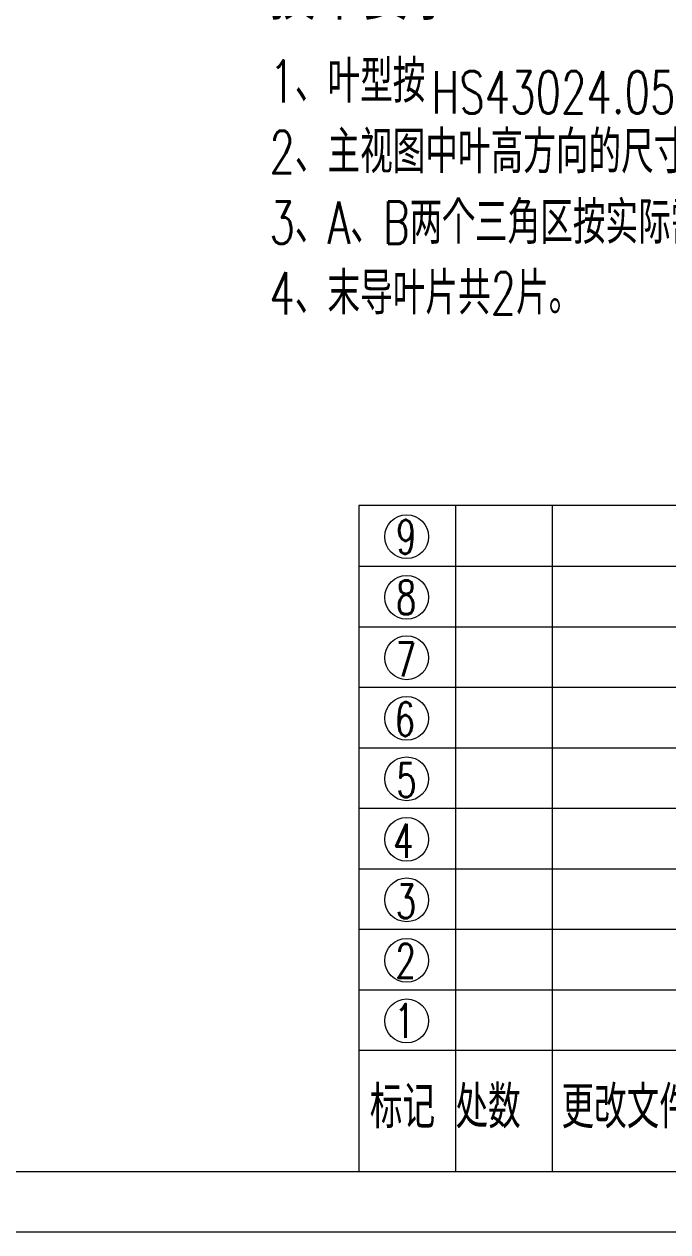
# Model space of a CAD drawing. Header units: inches. Extents: x 1744 to 2164, y 501 to 798.
# Drawn here: x 1951.8 to 2005, y 501.5 to 601.3 of the extents above; entities that cross this region are included whole.
import ezdxf
from ezdxf.enums import TextEntityAlignment as Align

# ---------------------------------------------------------------- set-up
doc = ezdxf.new("R2010")
doc.units = ezdxf.units.IN
doc.header["$MEASUREMENT"] = 0
for name, color, linetype, lineweight in [('1轮廓实线层', 7, 'Continuous', 0), ('2细线层', 1, 'Continuous', 0), ('6文字层', 3, 'Continuous', 0), ('图框层', 7, 'Continuous', 0)]:
    doc.layers.add(name, color=color, linetype=linetype, lineweight=lineweight)
doc.styles.add('HCTC', font='ROMANS.SHX', dxfattribs={"width": 0.7, "bigfont": 'INTECAD.SHX'})
doc.styles.add('日期', font='', dxfattribs={"width": 0.6})
doc.styles.add('更改文件号', font='', dxfattribs={"width": 0.7})
doc.styles.get('日期').set_extended_font_data('KaiTi_GB2312')
doc.styles.get('更改文件号').set_extended_font_data('KaiTi_GB2312')

# ---------------------------------------------------------------- blocks, each defined once
blk = doc.blocks.new('末导叶12.5-54.7')
at = {"layer": '6文字层', "style": 'HCTC', "width": 0.7}
for tag, p, rotation in [('HG3', (245.1, 249.418), 90), ('Δ', (196.472, 242.136), 48.86675), ('HG4', (262.497, 233.343), 90), ('RG3', (98.777, 226.518), 319.97068), ('HG1', (43.936, 217.848), 90), ('HG2', (120.684, 217.209), 90), ('HG', (132.649, 215.105), 90), ('RG1', (60.064, 202.517), 39.6842), ('RG2', (102.246, 206.412), 319.97068), ('H', (33.912, 198.228), 90), ('HLEJ', (44.136, 175.065), 90), ('HLE', (132.649, 176.686), 90), ('YH', (320.989, 149.422), 73.18609), ('D1', (33.912, 137.929), 90), ('LP1', (287.476, 132.862), 324.64514), ('LP2', (283.338, 125.944), 324.64514), ('安装角B', (315.001, 117.404), 28.44296), ('L', (300.237, 107.843), 321.83786), ('菱形角', (63.365, 42.609), 79.9546), ('B', (102.572, 44.923), 90), ('YS', (40.409, 39.898), 69.38738), ('YD', (50.182, 40.029), 69.38738), ('P', (117.078, 33.974), 69.38738), ('Q', (100.053, 14.24), 69.38738)]:
    blk.add_attdef(tag, p, '', height=3.5, rotation=rotation, dxfattribs=at)
for tag, p in [('AG', (71.689, 224.765)), ('RLE2', (231.393, 188.594)), ('RLE1', (197.171, 187.131)), ('ALE', (80.452, 174.191)), ('AB', (103.738, 174.191)), ('RLE3', (197.171, 173.408)), ('RLE4', (231.393, 173.408)), ('A', (78.333, 145.56)), ('MQ', (221.105, 142.994)), ('叶型号', (215.938, 87.405))]:
    blk.add_attdef(tag, p, '', height=3.5, dxfattribs=at)
blk = doc.blocks.new('ZwmFrameMain_A3^_^中文^_^landscape')
at = {"color": 6, "linetype": 'Continuous'}
blk.add_line((0, 0), (390, 0), dxfattribs=at)
at = {"color": 7, "linetype": 'Continuous'}
blk.add_line((-25, -5), (395, -5), dxfattribs=at)
blk = doc.blocks.new('ZwmFrameMain_中文图纸标题栏')
at = {"layer": '1轮廓实线层', "color": 7, "linetype": 'Continuous'}
for p, q in [((0, 55), (-180, 55)), ((-180, 55), (-180, 0))]:
    blk.add_line(p, q, dxfattribs=at)
at = {"layer": '2细线层', "color": 1, "linetype": 'Continuous'}
for p, q in [((-172, 0), (-172, 55)), ((-164, 0), (-164, 55)), ((-180, 50), (-130, 50)), ((-180, 45), (-115, 45)), ((-180, 40), (-70, 40)), ((-180, 35), (-70, 35)), ((-180, 30), (-70, 30)), ((-180, 25), (-70, 25)), ((-180, 20), (-70, 20)), ((-180, 15), (0, 15)), ((-180, 10), (-130, 10)), ((-180, 0), (0, 0))]:
    blk.add_line(p, q, dxfattribs=at)
at = {"layer": '6文字层', "color": 1}
for centre in [(-176.059, 52.43), (-176.059, 47.43), (-176.059, 42.43), (-176.059, 37.43), (-176.059, 32.43), (-176.059, 27.43), (-176.059, 22.43), (-176.059, 17.43), (-176.059, 12.43)]:
    blk.add_circle(centre, 1.811, dxfattribs=at)
at = {"layer": '6文字层', "color": 1, "style": 'HCTC', "width": 0.7}
for s, p in [('9', (-176.943, 51.023)), ('8', (-176.943, 46.023)), ('7', (-176.956, 40.892)), ('6', (-177.046, 35.958)), ('5', (-176.913, 30.92)), ('4', (-177.167, 25.911)), ('3', (-176.95, 20.91)), ('2', (-176.985, 15.989)), ('1', (-177.07, 11.032))]:
    blk.add_text(s, height=2.8, dxfattribs=at).set_placement(p)
at = {"layer": '6文字层', "color": 3, "style": 'HCTC', "width": 0.7}
blk.add_text('标记 处数  更改文件号 签字 日期', height=3.5, dxfattribs=at).set_placement((-179.096, 3.557))
at = {"layer": '6文字层'}
for tag, height, style, width, p, p2 in [('更改文件号9', 3.5, '更改文件号', 0.560806, (-162.763, 50.705), (-147.237, 50.705)), ('图样名称', 7, 'HCTC', 1.986851, (-66.237, 43.361), (-4.681, 43.361)), ('更改文件号8', 3.5, '更改文件号', 0.560806, (-162.763, 45.705), (-147.237, 45.705)), ('更改文件号7', 3.5, '更改文件号', 0.560806, (-162.763, 40.705), (-147.237, 40.705)), ('设计日期', 3.5, '日期', 0.675467, (-88.203, 40.705), (-74.603, 40.705)), ('更改文件号6', 3.5, '更改文件号', 0.560806, (-162.763, 35.705), (-147.237, 35.705)), ('校对日期', 3.5, '日期', 0.684112, (-88.188, 35.705), (-74.413, 35.705)), ('图样代号', 7, 'HCTC', 1.9994, (-67.109, 28.705), (-5.553, 28.705)), ('更改文件号5', 3.5, '更改文件号', 0.560806, (-162.763, 30.705), (-147.237, 30.705)), ('工艺日期', 3.5, '日期', 0.684112, (-88.188, 30.705), (-74.413, 30.705)), ('更改文件号4', 3.5, '更改文件号', 0.560806, (-162.763, 25.705), (-147.237, 25.705)), ('标准日期', 3.5, '日期', 0.684112, (-88.188, 25.705), (-74.413, 25.705)), ('更改文件号3', 3.5, '更改文件号', 0.560806, (-162.763, 20.705), (-147.237, 20.705)), ('审核日期', 3.5, '日期', 0.685221, (-88.366, 20.705), (-74.569, 20.705)), ('版本', 5, 'HCTC', 4.623419, (-55.235, 16.804), (-3.435, 16.804)), ('更改文件号2', 3.5, '更改文件号', 0.560806, (-162.763, 15.705), (-147.237, 15.705)), ('批准日期', 3.5, '日期', 0.662814, (-87.797, 15.705), (-74.452, 15.705)), ('更改文件号1', 3.5, '更改文件号', 0.560806, (-162.763, 10.705), (-147.237, 10.705)), ('比例', 3.5, 'HCTC', 2.043531, (-17.476, 10.282), (-2.178, 10.282)), ('项目', 5, 'HCTC', 6.289589, (-66.563, 1.476), (-3.667, 1.476))]:
    blk.add_attdef(tag, text='', height=height, dxfattribs=dict(at, style=style, width=width)).set_placement(p, p2, align=Align.FIT)
at = {"layer": '6文字层', "style": 'HCTC'}
for tag, width, p in [('更改者9', 0.980263, (-137.891, 52.454)), ('更改者8', 0.980263, (-137.891, 47.454)), ('更改者7', 0.980263, (-137.891, 42.454)), ('更改者6', 0.980263, (-137.891, 37.454)), ('校对人员', 0.87498, (-103.685, 37.454)), ('更改者5', 0.980263, (-137.891, 32.454)), ('工艺人员', 0.87498, (-103.685, 32.454)), ('更改者4', 0.969124, (-137.891, 27.454)), ('标准人员', 0.87498, (-103.685, 27.454)), ('更改者3', 0.980263, (-137.891, 22.454)), ('审核者', 1.14213, (-103.685, 22.454)), ('更改者2', 0.980263, (-137.891, 17.454)), ('批准者', 1.14213, (-103.685, 17.454)), ('更改者1', 1.052875, (-137.891, 12.454))]:
    blk.add_attdef(tag, text='', height=3.5, dxfattribs=dict(at, width=width)).set_placement(p, align=Align.MIDDLE)
at = {"layer": '6文字层', "style": 'HCTC', "flags": 4}
for tag, height, width, p, p2 in [('部门名称', 4.5, 0.603383, (-128.815, 47.279), (-74.64, 47.279)), ('第几页', 3.5, 1.835782, (-62.733, 10.325), (-59.368, 10.325)), ('共几页', 3.5, 1.728128, (-45.941, 10.325), (-42.773, 10.325))]:
    blk.add_attdef(tag, text='', height=height, dxfattribs=dict(at, width=width)).set_placement(p, p2, align=Align.FIT)
at = {"layer": '6文字层', "style": 'HCTC', "width": 0.874997}
blk.add_attdef('设计人员', text='', height=3.5, rotation=0.36438, dxfattribs=at).set_placement((-103.685, 42.538), align=Align.MIDDLE)

msp = doc.modelspace()

# ---------------------------------------------------------------- texts
at = {"layer": '6文字层', "insert": (1972.06, 606.638), "char_height": 3.5, "width": 116.24473, "attachment_point": 1, "style": 'HCTC'}
msp.add_mtext('{\\H1.429x;技术要求\\P}1、叶型按                        ；\\P2、主视图中叶高方向的尺寸均为径向平面内的尺寸；\\P3、A、B两个三角区按实际需要沿周向修斜，保证装配紧固；\\P4、末导叶片共2片。', dxfattribs=at)

# ---------------------------------------------------------------- next in the draw order: block references
at = {"layer": '6文字层'}
ref = msp.add_blockref('末导叶12.5-54.7', (1769.494, 506.499), dxfattribs=at)
ref.add_attrib('叶型号', 'HS43024.05.06.50(JQF1-16)', (1985.433, 593.904), dxfattribs={"height": 3.5, "style": 'HCTC', "width": 0.7})

# ---------------------------------------------------------------- next in the draw order: block references
at = {"layer": '图框层'}
for name, p in [('ZwmFrameMain_A3^_^中文^_^landscape', (1769.454, 506.499)), ('ZwmFrameMain_中文图纸标题栏', (2159.454, 506.499))]:
    msp.add_blockref(name, p, dxfattribs=at)

doc.saveas('drawing.dxf')
